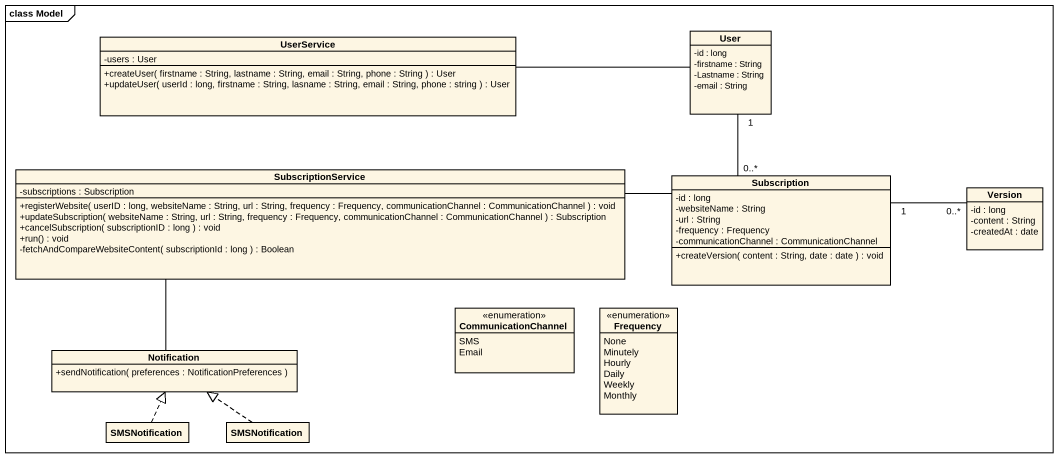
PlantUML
@startuml
mainframe class Model
hide circle
hide empty members
skinparam classAttributeIconSize 0
class UserService {
  -users : User
  +createUser( firstname : String, lastname : String, email : String, phone : String ) : User
  +updateUser( userId : long, firstname : String, lasname : String, email : String, phone : string ) : User
}
class User {
  -id : long
  -firstname : String
  -Lastname : String
  -email : String
}
class SubscriptionService {
  -subscriptions : Subscription
  +registerWebsite( userID : long, websiteName : String, url : String, frequency : Frequency, communicationChannel : CommunicationChannel ) : void
  +updateSubscription( websiteName : String, url : String, frequency : Frequency, communicationChannel : CommunicationChannel ) : Subscription
  +cancelSubscription( subscriptionID : long ) : void
  +run() : void
  -fetchAndCompareWebsiteContent( subscriptionId : long ) : Boolean
}
class Subscription {
  -id : long
  -websiteName : String
  -url : String
  -frequency : Frequency
  -communicationChannel : CommunicationChannel
  +createVersion( content : String, date : date ) : void
}
class Version {
  -id : long
  -content : String
  -createdAt : date
}
enum CommunicationChannel {
  SMS
  Email
}
enum Frequency {
  None
  Minutely
  Hourly
  Daily
  Weekly
  Monthly
}
class Notification {
  +sendNotification( preferences : NotificationPreferences )
}
class SMSNotification
class "SMSNotification" as SMSNotification_2
User -left- UserService
User "1" -- "0..*" Subscription
SubscriptionService -right- Subscription
SubscriptionService -- Notification
Version "0..*" -left- "1" Subscription
SMSNotification .up.|> Notification
SMSNotification_2 .up.|> Notification
@enduml
